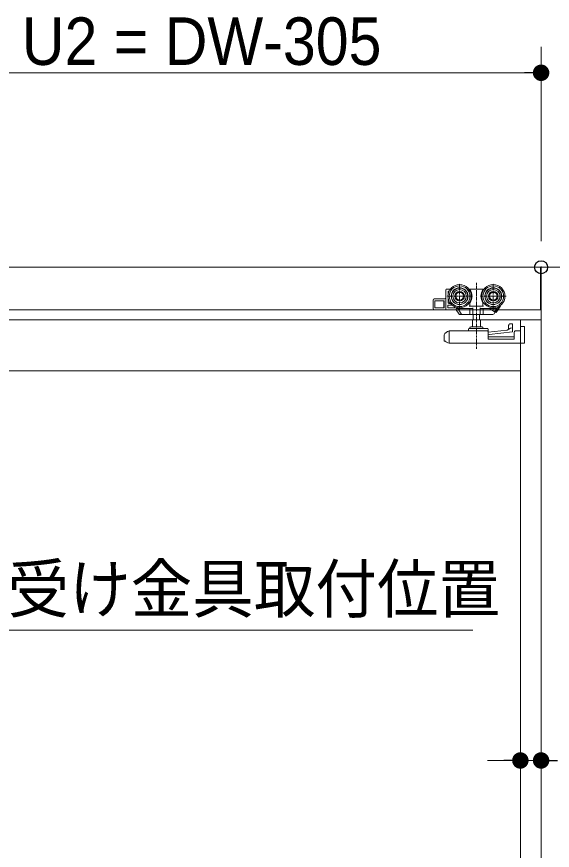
# Model space of a CAD drawing. Units: millimetres, scale not verified. Extents: x -6062 to 6062, y -3045 to 3045.
# Drawn here: x -1840 to -1427, y -50 to 593 of the extents above; entities that cross this region are included whole.
import ezdxf
from ezdxf.enums import TextEntityAlignment as Align

# ---------------------------------------------------------------- set-up
doc = ezdxf.new("R2010")
doc.units = ezdxf.units.MM
doc.header["$LTSCALE"] = 20
doc.header["$PDMODE"] = 32
doc.header["$PDSIZE"] = 10
doc.linetypes.add('USER2', pattern=[2.91, 1.76, -0.4, 0.35, -0.4])
for name, color, linetype, lineweight in [('0-0_3一般', 7, 'Continuous', 15), ('0-1_2寸法-3', 7, 'Continuous', 15), ('0-2_2寸法-1', 7, 'Continuous', 15), ('0-3_0', 7, 'Continuous', 25), ('0-5_2寸法-2', 7, 'Continuous', 15)]:
    doc.layers.add(name, color=color, linetype=linetype, lineweight=lineweight)
doc.layers.add('0-4_Defpoints', color=7, linetype='Continuous')
doc.styles.add('ＭＳ Ｐゴシック', font='')
doc.styles.get('ＭＳ Ｐゴシック').set_extended_font_data('MS PGothic')

# ---------------------------------------------------------------- blocks, each defined once
blk = doc.blocks.new('グループ-22')
at = {"layer": '0-0_3一般'}
for p, q in [((-43863.5, 8000), (8736.5, 8000)), ((7040, -40000), (7040, 8000)), ((5572, 7652), (5572, 7352)), ((5582, 7662), (5639.5, 7662)), ((5604, 7578.7), (5604, 7622)), ((5614, 7632), (5620.8, 7632)), ((5924.5, 7662), (5942, 7662)), ((5942, 7662), (6142, 7662)), ((5942, 7659.3), (5942, 7662)), ((5942, 7659.3), (5942, 7654.4)), ((5942, 7654.4), (5942, 7634.4)), ((6142, 7662), (6142, 7659.3)), ((6142, 7662), (6159.5, 7662)), ((6142, 7654.4), (6142, 7659.3)), ((6142, 7634.4), (6142, 7654.4)), ((5372, 7362), (5372, 7492)), ((5552, 7512), (5392, 7512)), ((5402, 7482), (5402, 7372)), ((5542, 7482), (5402, 7482)), ((5538.4, 7482), (5538.4, 7372)), ((5542, 7372), (5542, 7482)), ((5604, 7452), (5604, 7525.2)), ((5392, 7342), (5572, 7342)), ((5402, 7372), (5542, 7372)), ((5668.9, 7412), (5602, 7412)), ((5602, 7412), (5602, 7372)), ((5602, 7372), (5711.6, 7372)), ((5639.5, 7442), (5614, 7442)), ((5711.6, 7372), (5698.2, 7392.7)), ((5743, 7342), (5721.1, 7342)), ((5731.1, 7362), (5731.1, 7352)), ((5753.9, 7362), (5731.1, 7362)), ((5773.6, 7276.5), (5731.1, 7342)), ((5747.4, 7372), (5744.9, 7375.8)), ((5747.4, 7372), (5753.9, 7362)), ((5805.8, 7282), (5753.9, 7362)), ((5970, 7362), (5759.3, 7362)), ((5932.2, 7452.4), (5932, 7452.5)), ((5938.1, 7282), (5938.1, 7362)), ((5942, 7398), (5942, 7449.5)), ((5985.7, 7371.5), (5985.8, 7372)), ((5985.8, 7372), (5985.8, 7282)), ((6098.2, 7282), (6098.2, 7372)), ((6113.5, 7362), (6114, 7362)), ((6360.4, 7362), (6114, 7362)), ((6142, 7449.5), (6142, 7398)), ((6152, 7398), (6142, 7398)), ((6145.9, 7282), (6145.9, 7362)), ((6151.8, 7452.4), (6152, 7452.5)), ((6320.8, 7310.9), (6242.2, 7362)), ((6320.8, 7310.9), (6354, 7362)), ((6385.8, 7392.7), (6368.8, 7366.5)), ((6411, 7403.9), (6407.5, 7406.1)), ((5812.3, 7272), (5782, 7272)), ((5805.8, 7282), (5812.3, 7272)), ((5812.3, 7272), (5817.8, 7272)), ((5944, 7272), (5817.8, 7272)), ((5943.7, 7272), (5944, 7272)), ((5988.1, 7272.1), (5988.3, 7272)), ((5992.5, 7272), (5992.5, 7190)), ((6091.5, 7190), (6091.5, 7272)), ((6095.9, 7272.1), (6095.7, 7272)), ((6140, 7272), (6095.7, 7272)), ((6296.6, 7272), (6140, 7272)), ((6140.3, 7272), (6140, 7272)), ((6321.2, 7311.1), (6320.8, 7310.9)), ((6333, 7311.4), (6345.6, 7303.3)), ((5954, 7080), (6130, 7080)), ((5979, 7190), (5979, 7080)), ((6105, 7190), (5979, 7190)), ((6105, 7080), (6105, 7190)), ((6538, 7040.2), (6538, 7092)), ((6545.4, 7118.6), (6545.7, 7119.2)), ((6557.6, 7124.7), (6558, 7124.7)), ((6597.6, 7124.7), (6558, 7124.7)), ((6598, 7124.4), (6598, 7122.8)), ((6598, 7124.4), (6598, 7124.4)), ((6598, 7122.8), (6598, 7116)), ((6598, 7116), (6598, 7062.3)), ((6720, 7190), (6720, -39750)), ((6722, 7086), (6782, 7086)), ((6782, 7086), (6782, 6826)), ((6782, 7084), (6784, 7084)), ((6784, 7084), (6784, 7074)), ((5593.9, 7005.4), (5602.6, 7008.7)), ((5612.5, 7012.4), (5602.6, 7008.7)), ((5612.5, 7012.4), (5620.3, 7015.3)), ((5622, 7006.3), (5622, 7006)), ((5622, 6826), (5622, 7006)), ((5623.8, 7016), (6212, 7016)), ((5922, 7026), (5922, 7046)), ((5932, 7056), (5988.7, 7056)), ((6095.3, 7056), (5988.7, 7056)), ((6095.3, 7056), (6212, 7056)), ((6222, 7046), (6222, 7026)), ((6222, 6996), (6518, 7027.6)), ((6222, 7006), (6222, 7026)), ((6222, 7006), (6222, 6888)), ((6598, 7002), (6239.9, 6963.7)), ((6518, 7027.6), (6568, 7059.1)), ((6568, 7059.1), (6598, 7062.3)), ((6598, 7062.3), (6598, 7002)), ((6622, 6996), (6622, 6888)), ((6784, 6860), (6784, 7074)), ((5542, 6860), (5542, 6930.5)), ((5567.4, 6860), (5542, 6860)), ((5567.4, 6846.5), (5567.4, 6860)), ((5602.6, 6833.3), (5567.4, 6846.5)), ((5602.6, 6833.3), (5622, 6826)), ((5622, 6826), (6782, 6826)), ((6622, 6926), (6222, 6926)), ((6622, 6888), (6222, 6888)), ((-9200, 6400), (6720, 6400))]:
    blk.add_line(p, q, dxfattribs=at)
at = {"layer": '0-0_3一般', "linetype": 'USER2'}
for p, q in [((5782, 7354), (5782, 7750)), ((6042, 6738.4), (6042, 7758.4)), ((6302, 7354), (6302, 7750)), ((5980, 7552), (5584, 7552)), ((6500, 7552), (6104, 7552))]:
    blk.add_line(p, q, dxfattribs=at)
at = {"layer": '0-0_3一般'}
blk.add_lwpolyline([(-41990, 7340), (-41990, 8000), (7030, 8000), (7030, 7340)], close=True, dxfattribs=at)
for points in [[(5721.1, 7342), (5572, 7342), (5572, 7352)], [(6142, 7398), (5942, 7398), (5932, 7398)], [(5942, 7449.5), (5941.7, 7449.6), (5941.5, 7449.7), (5941.2, 7449.7), (5941, 7449.8), (5940.7, 7449.9), (5940.5, 7449.9), (5940.2, 7450), (5940, 7450.1), (5939.7, 7450.2), (5939.5, 7450.2), (5939.2, 7450.3), (5939, 7450.4), (5938.7, 7450.5), (5938.5, 7450.5), (5938.2, 7450.6), (5938, 7450.7), (5937.7, 7450.8), (5937.5, 7450.8), (5937.2, 7450.9), (5937, 7451), (5936.7, 7451.1), (5936.5, 7451.1), (5936.2, 7451.2), (5936, 7451.3), (5935.7, 7451.4), (5935.5, 7451.4), (5935.2, 7451.5), (5935, 7451.6), (5934.7, 7451.7), (5934.5, 7451.7), (5934.2, 7451.8), (5934, 7451.9), (5933.7, 7452), (5933.5, 7452), (5933.2, 7452.1), (5933, 7452.2), (5932.7, 7452.3), (5932.5, 7452.3), (5932.2, 7452.4)], [(5970, 7362), (5970.5, 7362), (5971, 7362), (5971.5, 7362.1), (5972, 7362.1), (5972.5, 7362.2), (5973, 7362.3), (5973.6, 7362.4), (5974.1, 7362.5), (5974.6, 7362.6), (5975.1, 7362.7), (5975.6, 7362.8), (5976.1, 7363), (5976.6, 7363.1), (5977.1, 7363.3), (5977.6, 7363.5), (5978.1, 7363.7), (5978.7, 7363.9), (5979.2, 7364.1), (5979.7, 7364.3), (5980.2, 7364.5), (5980.7, 7364.8), (5981.2, 7365), (5981.6, 7365.3), (5982.1, 7365.6), (5982.5, 7365.9), (5982.9, 7366.2), (5983.2, 7366.5), (5983.6, 7366.9), (5983.9, 7367.2), (5984.2, 7367.6), (5984.4, 7368), (5984.7, 7368.4), (5984.9, 7368.8), (5985.1, 7369.2), (5985.2, 7369.6), (5985.4, 7370.1), (5985.5, 7370.5), (5985.6, 7371), (5985.7, 7371.5)], [(6098.2, 7372), (6098.3, 7371.5), (6098.4, 7371), (6098.5, 7370.5), (6098.6, 7370.1), (6098.8, 7369.6), (6098.9, 7369.2), (6099.1, 7368.8), (6099.3, 7368.4), (6099.6, 7368), (6099.8, 7367.6), (6100.1, 7367.2), (6100.4, 7366.9), (6100.8, 7366.5), (6101.1, 7366.2), (6101.5, 7365.9), (6101.9, 7365.6), (6102.4, 7365.3), (6102.8, 7365), (6103.3, 7364.8), (6103.8, 7364.5), (6104.3, 7364.3), (6104.8, 7364.1), (6105.3, 7363.9), (6105.9, 7363.7), (6106.4, 7363.5), (6106.9, 7363.3), (6107.4, 7363.1), (6107.9, 7363), (6108.4, 7362.8), (6108.9, 7362.7), (6109.4, 7362.6), (6109.9, 7362.5), (6110.4, 7362.4), (6111, 7362.3), (6111.5, 7362.2), (6112, 7362.1), (6112.5, 7362.1), (6113, 7362), (6113.5, 7362)], [(6142, 7449.5), (6142.3, 7449.6), (6142.5, 7449.7), (6142.8, 7449.7), (6143, 7449.8), (6143.3, 7449.9), (6143.5, 7449.9), (6143.8, 7450), (6144, 7450.1), (6144.3, 7450.2), (6144.5, 7450.2), (6144.8, 7450.3), (6145, 7450.4), (6145.3, 7450.5), (6145.5, 7450.5), (6145.8, 7450.6), (6146, 7450.7), (6146.3, 7450.8), (6146.5, 7450.8), (6146.8, 7450.9), (6147, 7451), (6147.3, 7451.1), (6147.5, 7451.1), (6147.8, 7451.2), (6148, 7451.3), (6148.3, 7451.4), (6148.5, 7451.4), (6148.8, 7451.5), (6149, 7451.6), (6149.3, 7451.7), (6149.5, 7451.7), (6149.8, 7451.8), (6150, 7451.9), (6150.3, 7452), (6150.5, 7452), (6150.8, 7452.1), (6151, 7452.2), (6151.3, 7452.3), (6151.5, 7452.3), (6151.8, 7452.4)], [(6368.8, 7366.5), (6331.7, 7309.4), (6313.3, 7281.1)], [(6411, 7403.9), (6395.5, 7380.1), (6345.6, 7303.3)], [(5938.1, 7282), (5938.1, 7281.7), (5938.1, 7281.3), (5938.2, 7281), (5938.2, 7280.7), (5938.3, 7280.4), (5938.3, 7280.1), (5938.4, 7279.8), (5938.4, 7279.4), (5938.5, 7279.1), (5938.6, 7278.8), (5938.6, 7278.5), (5938.7, 7278.2), (5938.8, 7277.9), (5938.9, 7277.6), (5939, 7277.3), (5939.1, 7276.9), (5939.2, 7276.6), (5939.3, 7276.3), (5939.4, 7276), (5939.6, 7275.7), (5939.7, 7275.4), (5939.8, 7275.1), (5940, 7274.8), (5940.2, 7274.6), (5940.3, 7274.3), (5940.5, 7274.1), (5940.7, 7273.8), (5940.9, 7273.6), (5941.1, 7273.4), (5941.3, 7273.2), (5941.5, 7273), (5941.8, 7272.9), (5942, 7272.7), (5942.3, 7272.6), (5942.5, 7272.4), (5942.8, 7272.3), (5943.1, 7272.2), (5943.4, 7272.1), (5943.7, 7272)], [(6095.7, 7272), (5988.3, 7272), (5944, 7272)], [(5985.8, 7282), (5985.8, 7281.7), (5985.8, 7281.4), (5985.8, 7281.2), (5985.8, 7280.9), (5985.8, 7280.6), (5985.8, 7280.3), (5985.8, 7280.1), (5985.8, 7279.8), (5985.8, 7279.5), (5985.8, 7279.2), (5985.8, 7278.9), (5985.8, 7278.7), (5985.8, 7278.4), (5985.8, 7278.1), (5985.9, 7277.8), (5985.9, 7277.5), (5985.9, 7277.2), (5985.9, 7276.9), (5985.9, 7276.7), (5985.9, 7276.4), (5985.9, 7276.1), (5985.9, 7275.8), (5986, 7275.5), (5986, 7275.3), (5986.1, 7275), (5986.1, 7274.7), (5986.2, 7274.5), (5986.3, 7274.3), (5986.4, 7274), (5986.5, 7273.8), (5986.7, 7273.6), (5986.8, 7273.4), (5987, 7273.2), (5987.1, 7273), (5987.3, 7272.8), (5987.5, 7272.6), (5987.7, 7272.4), (5987.9, 7272.3), (5988.1, 7272.1)], [(6098.2, 7282), (6098.2, 7281.7), (6098.2, 7281.4), (6098.2, 7281.2), (6098.2, 7280.9), (6098.2, 7280.6), (6098.2, 7280.3), (6098.2, 7280.1), (6098.2, 7279.8), (6098.2, 7279.5), (6098.2, 7279.2), (6098.2, 7278.9), (6098.2, 7278.7), (6098.2, 7278.4), (6098.2, 7278.1), (6098.1, 7277.8), (6098.1, 7277.5), (6098.1, 7277.2), (6098.1, 7276.9), (6098.1, 7276.7), (6098.1, 7276.4), (6098.1, 7276.1), (6098.1, 7275.8), (6098, 7275.5), (6098, 7275.3), (6097.9, 7275), (6097.9, 7274.7), (6097.8, 7274.5), (6097.7, 7274.3), (6097.6, 7274), (6097.5, 7273.8), (6097.3, 7273.6), (6097.2, 7273.4), (6097, 7273.2), (6096.9, 7273), (6096.7, 7272.8), (6096.5, 7272.6), (6096.3, 7272.4), (6096.1, 7272.3), (6095.9, 7272.1)], [(6145.9, 7282), (6145.9, 7281.7), (6145.9, 7281.3), (6145.8, 7281), (6145.8, 7280.7), (6145.7, 7280.4), (6145.7, 7280.1), (6145.6, 7279.8), (6145.6, 7279.4), (6145.5, 7279.1), (6145.4, 7278.8), (6145.4, 7278.5), (6145.3, 7278.2), (6145.2, 7277.9), (6145.1, 7277.6), (6145, 7277.3), (6144.9, 7276.9), (6144.8, 7276.6), (6144.7, 7276.3), (6144.6, 7276), (6144.4, 7275.7), (6144.3, 7275.4), (6144.2, 7275.1), (6144, 7274.8), (6143.8, 7274.6), (6143.7, 7274.3), (6143.5, 7274.1), (6143.3, 7273.8), (6143.1, 7273.6), (6142.9, 7273.4), (6142.7, 7273.2), (6142.5, 7273), (6142.2, 7272.9), (6142, 7272.7), (6141.7, 7272.6), (6141.5, 7272.4), (6141.2, 7272.3), (6140.9, 7272.2), (6140.6, 7272.1), (6140.3, 7272)], [(6331.7, 7309.4), (6331.9, 7309.7), (6332, 7310), (6332.1, 7310.2), (6332.2, 7310.5), (6332.2, 7310.7), (6332.2, 7311), (6332.2, 7311.2), (6332.2, 7311.4), (6332.1, 7311.5), (6332, 7311.7), (6331.8, 7311.8), (6331.6, 7312), (6331.4, 7312.1), (6331.1, 7312.2), (6330.8, 7312.2), (6330.5, 7312.3), (6330.2, 7312.3), (6329.8, 7312.4), (6329.4, 7312.4), (6328.9, 7312.4), (6328.5, 7312.3), (6328, 7312.3), (6327.5, 7312.3), (6327.1, 7312.2), (6326.7, 7312.2), (6326.2, 7312.1), (6325.8, 7312.1), (6325.4, 7312), (6325, 7312), (6324.6, 7311.9), (6324.2, 7311.8), (6323.8, 7311.8), (6323.4, 7311.7), (6323, 7311.6), (6322.6, 7311.5), (6322.2, 7311.4), (6321.9, 7311.3), (6321.5, 7311.2), (6321.2, 7311.1)], [(-9520, 7190), (7040, 7190), (7040, -39750)], [(6538.1, 7092.1), (6538.1, 7092.8), (6538.2, 7093.5), (6538.2, 7094.2), (6538.2, 7094.9), (6538.3, 7095.6), (6538.3, 7096.3), (6538.4, 7097), (6538.4, 7097.8), (6538.5, 7098.5), (6538.6, 7099.2), (6538.7, 7099.9), (6538.8, 7100.6), (6539, 7101.3), (6539.1, 7102), (6539.3, 7102.7), (6539.4, 7103.4), (6539.6, 7104), (6539.8, 7104.7), (6539.9, 7105.4), (6540.1, 7106.1), (6540.3, 7106.8), (6540.6, 7107.5), (6540.8, 7108.2), (6541, 7108.9), (6541.3, 7109.5), (6541.5, 7110.2), (6541.7, 7110.9), (6542, 7111.5), (6542.3, 7112.2), (6542.6, 7112.8), (6542.8, 7113.5), (6543.1, 7114.1), (6543.4, 7114.8), (6543.7, 7115.4), (6544.1, 7116.1), (6544.4, 7116.7), (6544.7, 7117.3), (6545, 7118), (6545.4, 7118.6)], [(6545.8, 7119.2), (6545.9, 7119.5), (6546.1, 7119.8), (6546.3, 7120.1), (6546.5, 7120.4), (6546.7, 7120.6), (6546.9, 7120.9), (6547.1, 7121.1), (6547.3, 7121.4), (6547.6, 7121.6), (6547.8, 7121.8), (6548.1, 7122), (6548.3, 7122.2), (6548.6, 7122.4), (6548.9, 7122.6), (6549.2, 7122.8), (6549.5, 7122.9), (6549.9, 7123.1), (6550.2, 7123.2), (6550.5, 7123.3), (6550.9, 7123.4), (6551.3, 7123.5), (6551.6, 7123.6), (6552, 7123.7), (6552.3, 7123.8), (6552.7, 7123.9), (6553, 7124), (6553.4, 7124.1), (6553.8, 7124.2), (6554.1, 7124.2), (6554.5, 7124.3), (6554.8, 7124.3), (6555.2, 7124.4), (6555.5, 7124.5), (6555.9, 7124.5), (6556.2, 7124.5), (6556.6, 7124.6), (6556.9, 7124.6), (6557.3, 7124.6), (6557.6, 7124.7)], [(6597.6, 7124.7), (6597.7, 7124.7), (6597.7, 7124.7), (6597.7, 7124.7), (6597.7, 7124.7), (6597.7, 7124.7), (6597.7, 7124.7), (6597.7, 7124.7), (6597.7, 7124.7), (6597.8, 7124.7), (6597.8, 7124.7), (6597.8, 7124.7), (6597.8, 7124.6), (6597.8, 7124.6), (6597.8, 7124.6), (6597.8, 7124.6), (6597.8, 7124.6), (6597.8, 7124.6), (6597.9, 7124.6), (6597.9, 7124.6), (6597.9, 7124.6), (6597.9, 7124.6), (6597.9, 7124.6), (6597.9, 7124.6), (6597.9, 7124.6), (6597.9, 7124.6), (6597.9, 7124.5), (6597.9, 7124.5), (6597.9, 7124.5), (6598, 7124.5), (6598, 7124.5), (6598, 7124.5), (6598, 7124.5), (6598, 7124.5), (6598, 7124.5), (6598, 7124.4), (6598, 7124.4), (6598, 7124.4), (6598, 7124.4), (6598, 7124.4)], [(6722, 7086), (6722, 7016), (6642, 7016)], [(5612.5, 7012.4), (5612.8, 7012.3), (5613.1, 7012.2), (5613.4, 7012.1), (5613.7, 7012), (5614, 7012), (5614.3, 7011.8), (5614.6, 7011.7), (5614.9, 7011.6), (5615.2, 7011.5), (5615.5, 7011.4), (5615.8, 7011.3), (5616.1, 7011.2), (5616.4, 7011.1), (5616.7, 7011), (5617, 7010.9), (5617.3, 7010.7), (5617.6, 7010.6), (5617.9, 7010.5), (5618.2, 7010.4), (5618.5, 7010.2), (5618.8, 7010.1), (5619.1, 7010), (5619.4, 7009.8), (5619.6, 7009.7), (5619.9, 7009.5), (5620.1, 7009.3), (5620.4, 7009.2), (5620.6, 7009), (5620.8, 7008.8), (5620.9, 7008.5), (5621.1, 7008.3), (5621.3, 7008.1), (5621.4, 7007.9), (5621.5, 7007.6), (5621.6, 7007.4), (5621.7, 7007.1), (5621.8, 7006.8), (5621.9, 7006.6), (5622, 7006.3)], [(6782, 6848.8), (6783.4, 6853.7), (6784, 6860)]]:
    blk.add_lwpolyline(points, dxfattribs=at)
for centre, radius in [((5782, 7552), 180), ((6302, 7552), 180), ((5782, 7552), 160), ((5782, 7552), 130), ((5782, 7552), 126), ((5782, 7552), 104), ((5782, 7552), 74), ((5782, 7552), 60), ((6302, 7552), 160), ((6302, 7552), 130), ((6302, 7552), 126), ((6302, 7552), 104), ((6302, 7552), 74), ((6302, 7552), 60)]:
    blk.add_circle(centre, radius, dxfattribs=at)
for centre, radius, start, end in [((5582, 7652), 10, 90, 180), ((5614, 7622), 10, 90, 180), ((5782, 7552), 190, 327.3631, 32.6369), ((6302, 7552), 190, 147.3631, 212.6369), ((5392, 7492), 20, 90, 180), ((5552, 7532), 20, 270, 0), ((5624, 7462), 20, 180, 270), ((5392, 7362), 20, 180, 270), ((5614, 7452), 10, 180, 270), ((5721.1, 7352), 10, 270, 0), ((5759.3, 7372), 10, 213, 270), ((6360.4, 7372), 10, 270, 327), ((5782, 7282), 10, 213, 270), ((5817.8, 7282), 10, 213, 270), ((6296.6, 7292), 20, 270, 327), ((5954, 7068), 12, 90, 180), ((6130, 7068), 12, 0, 90), ((5622, 6930.5), 80, 110.55605, 180), ((5623.8, 7006), 10, 90, 110.55605), ((5912, 7026), 10, 270, 0), ((5932, 7046), 10, 90, 180), ((5954, 7068), 12, 180, 270), ((6130, 7068), 12, 270, 0), ((6212, 7046), 10, 0, 90), ((6212, 7006), 10, 0, 90), ((6242, 6943.8), 20, 96.10164, 180), ((6642, 6996), 20, 90, 180)]:
    blk.add_arc(centre, radius, start, end, dxfattribs=at)
blk = doc.blocks.new('_Dot')
at = {"layer": '0-3_0'}
blk.add_line((-10, 0), (-20, 0), dxfattribs=at)
for points in [[(0, 0), (-10, 0), (-9.92, 1.25)], [(0, 0), (-9.92, -1.25), (-10, 0)], [(0, 0), (-9.92, 1.25), (-9.69, 2.49)], [(0, 0), (-9.69, -2.49), (-9.92, -1.25)], [(0, 0), (-9.69, 2.49), (-9.3, 3.68)], [(0, 0), (-9.3, -3.68), (-9.69, -2.49)], [(0, 0), (-9.3, 3.68), (-8.76, 4.82)], [(0, 0), (-8.76, -4.82), (-9.3, -3.68)], [(0, 0), (-8.76, 4.82), (-8.09, 5.88)], [(0, 0), (-8.09, -5.88), (-8.76, -4.82)], [(0, 0), (-8.09, 5.88), (-7.29, 6.85)], [(0, 0), (-7.29, -6.85), (-8.09, -5.88)], [(0, 0), (-7.29, 6.85), (-6.37, 7.71)], [(0, 0), (-6.37, -7.71), (-7.29, -6.85)], [(0, 0), (-6.37, 7.71), (-5.36, 8.44)], [(0, 0), (-5.36, -8.44), (-6.37, -7.71)], [(0, 0), (-5.36, 8.44), (-4.26, 9.05)], [(0, 0), (-4.26, -9.05), (-5.36, -8.44)], [(0, 0), (-4.26, 9.05), (-3.09, 9.51)], [(0, 0), (-3.09, -9.51), (-4.26, -9.05)], [(0, 0), (-3.09, 9.51), (-1.87, 9.82)], [(0, 0), (-1.87, -9.82), (-3.09, -9.51)], [(0, 0), (-1.87, 9.82), (-0.63, 9.98)], [(0, 0), (-0.63, -9.98), (-1.87, -9.82)], [(0, 0), (-0.63, 9.98), (0.63, 9.98)], [(0, 0), (0.63, -9.98), (-0.63, -9.98)], [(0, 0), (0.63, 9.98), (1.87, 9.82)], [(0, 0), (1.87, 9.82), (3.09, 9.51)], [(0, 0), (3.09, 9.51), (4.26, 9.05)], [(0, 0), (4.26, 9.05), (5.36, 8.44)], [(0, 0), (5.36, 8.44), (6.37, 7.71)], [(0, 0), (6.37, 7.71), (7.29, 6.85)], [(0, 0), (7.29, 6.85), (8.09, 5.88)], [(0, 0), (8.09, 5.88), (8.76, 4.82)], [(0, 0), (8.76, 4.82), (9.3, 3.68)], [(0, 0), (9.3, 3.68), (9.69, 2.49)], [(0, 0), (9.69, 2.49), (9.92, 1.25)], [(0, 0), (9.92, 1.25), (10, 0)], [(0, 0), (1.87, -9.82), (0.63, -9.98)], [(0, 0), (3.09, -9.51), (1.87, -9.82)], [(0, 0), (4.26, -9.05), (3.09, -9.51)], [(0, 0), (5.36, -8.44), (4.26, -9.05)], [(0, 0), (6.37, -7.71), (5.36, -8.44)], [(0, 0), (7.29, -6.85), (6.37, -7.71)], [(0, 0), (8.09, -5.88), (7.29, -6.85)], [(0, 0), (8.76, -4.82), (8.09, -5.88)], [(0, 0), (9.3, -3.68), (8.76, -4.82)], [(0, 0), (9.69, -2.49), (9.3, -3.68)], [(0, 0), (9.92, -1.25), (9.69, -2.49)], [(0, 0), (10, 0), (9.92, -1.25)]]:
    blk.add_solid(points, dxfattribs=at)

msp = doc.modelspace()

# ---------------------------------------------------------------- linework, layer by layer
at = {"layer": '0-1_2寸法-3'}
msp.add_lwpolyline([(-1488.18, 120), (-2120.11, 120), (-1968.5, 382.59)], dxfattribs=at)
at = {"layer": '0-2_2寸法-1'}
for p, q in [((-1435.5, 420), (-1435.5, 570)), ((-1945.79, 550), (-1448.21, 550))]:
    msp.add_line(p, q, dxfattribs=at)
at = {"layer": '0-4_Defpoints'}
for p in [(-1435.5, 550), (-1435.5, 400), (-1451.5, 19.43), (-1435.5, 19.43)]:
    msp.add_point(p, dxfattribs=at)
at = {"layer": '0-5_2寸法-2'}
for p, q in [((-1451.5, 39.43), (-1451.3, 39.43)), ((-1435.5, 39.43), (-1435.3, 39.43)), ((-1464.21, 19.43), (-1476.92, 19.43)), ((-1435.5, 19.43), (-1451.5, 19.43))]:
    msp.add_line(p, q, dxfattribs=at)

# ---------------------------------------------------------------- block references
at = {"layer": '0-0_3一般', "xscale": 0.05, "yscale": 0.05}
msp.add_blockref('グループ-22', (-1787.5, 0), dxfattribs=at)
at = {"layer": '0-2_2寸法-1', "xscale": 0.6356201, "yscale": 0.6356201}
msp.add_blockref('_Dot', (-1435.5, 550), dxfattribs=at)
at = {"layer": '0-5_2寸法-2', "xscale": 0.6356201, "yscale": 0.6356201}
msp.add_blockref('_Dot', (-1451.5, 19.43), dxfattribs=at)
at = {"layer": '0-5_2寸法-2', "xscale": 0.6356201, "yscale": 0.6356201, "rotation": 180}
msp.add_blockref('_Dot', (-1435.5, 19.43), dxfattribs=at)

# ---------------------------------------------------------------- texts
at = {"layer": '0-1_2寸法-3', "style": 'ＭＳ Ｐゴシック', "width": 0.95}
msp.add_text('スライド式受け金具取付位置', height=36.66, dxfattribs=at).set_placement((-2084.71, 122.54), align=Align.BOTTOM_LEFT)
at = {"layer": '0-2_2寸法-1', "style": 'ＭＳ Ｐゴシック', "width": 0.95}
msp.add_text('U2 = DW-305', height=36.69, dxfattribs=at).set_placement((-1836.18, 545.04), align=Align.BOTTOM_LEFT)

doc.saveas('drawing.dxf')
